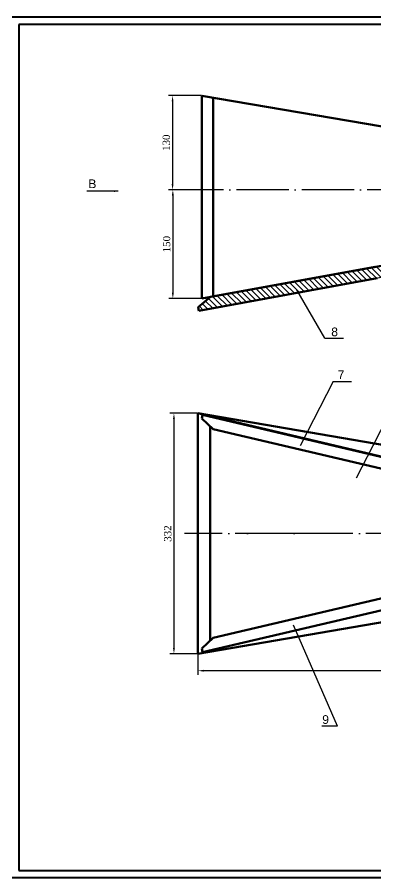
# Model space of a CAD drawing. Header units: millimetres. Extents: x -954 to 34898, y -2134 to 12006.
# Drawn here: x 19940 to 20434, y 6163 to 7351 of the extents above; entities that cross this region are included whole.
import ezdxf

# ---------------------------------------------------------------- set-up
doc = ezdxf.new("R2010")
doc.units = ezdxf.units.MM
doc.header["$LTSCALE"] = 3
doc.linetypes.add('ACAD_ISO04W100', pattern=[30, 24, -3, 0, -3])
for name, color, linetype, lineweight in [('контурная', 7, 'Continuous', 50), ('осевые', 1, 'ACAD_ISO04W100', 25), ('основная', 7, 'Continuous', 40), ('размерные', 7, 'Continuous', 25)]:
    doc.layers.add(name, color=color, linetype=linetype, lineweight=lineweight)
doc.styles.add('s2.5v4', font='times.ttf', dxfattribs={"height": 10})
doc.styles.add('s2v4', font='arial.ttf', dxfattribs={"height": 8})
doc.styles.get("Standard").update_dxf_attribs({"font": 'arial.ttf'})
doc.dimstyles.new('s2.5v4', dxfattribs={"dimtxt": 10, "dimasz": 8, "dimexe": 5.5, "dimexo": 0.5, "dimgap": 3.5, "dimtad": 1, "dimdec": 0, "dimtxsty": 's2.5v4', "dimcen": 2.5, "dimclrd": 256, "dimclre": 1, "dimclrt": 256, "dimadec": 0, "dimazin": 0, "dimtfac": 1, "dimtdec": 0, "dimtmove": 0, "dimatfit": 3, "dimfxl": 1, "dimlwd": -1, "dimlwe": -1, "dimarcsym": 0})
doc.dimstyles.new('s2v4', dxfattribs={"dimtxt": 8, "dimasz": 6, "dimexe": 3, "dimexo": 0, "dimgap": 1.5, "dimtad": 1, "dimtxsty": 'Standard', "dimcen": 2.5, "dimadec": 0, "dimazin": 0, "dimtfac": 1, "dimtmove": 0, "dimatfit": 3, "dimfxl": 1, "dimarcsym": 0})

# ---------------------------------------------------------------- blocks, each defined once
blk = doc.blocks.new('*D1211')
at = {"layer": 'Defpoints', "color": 0, "transparency": 16777216}
for p in [(20194.3, 7242.8), (20154, 7112.8), (20194.3, 7112.8)]:
    blk.add_point(p, dxfattribs=at)
at = {"layer": 'размерные', "color": 1, "transparency": 16777216}
for p, q in [((20193.8, 7242.8), (20148.5, 7242.8)), ((20193.8, 7112.8), (20148.5, 7112.8))]:
    blk.add_line(p, q, dxfattribs=at)
at = {"layer": 'размерные', "transparency": 16777216}
blk.add_line((20154, 7234.8), (20154, 7120.8), dxfattribs=at)
for points in [[(20152.7, 7234.8), (20155.3, 7234.8), (20154, 7242.8)], [(20152.7, 7120.8), (20155.3, 7120.8), (20154, 7112.8)]]:
    blk.add_solid(points, dxfattribs=at)
at = {"layer": 'размерные', "transparency": 16777216, "insert": (20145.4, 7177.8), "char_height": 10, "attachment_point": 5, "rotation": 90, "style": 's2.5v4'}
blk.add_mtext('130', dxfattribs=at)
blk = doc.blocks.new('*D1212')
at = {"layer": 'Defpoints', "color": 0, "transparency": 16777216}
for p in [(20194.3, 7112.8), (20154.4, 6962.8), (20194.3, 6962.8)]:
    blk.add_point(p, dxfattribs=at)
at = {"layer": 'размерные', "color": 1, "transparency": 16777216}
for p, q in [((20193.8, 7112.8), (20148.9, 7112.8)), ((20193.8, 6962.8), (20148.9, 6962.8))]:
    blk.add_line(p, q, dxfattribs=at)
at = {"layer": 'размерные', "transparency": 16777216}
blk.add_line((20154.4, 7104.8), (20154.4, 6970.8), dxfattribs=at)
for points in [[(20153, 7104.8), (20155.7, 7104.8), (20154.4, 7112.8)], [(20153, 6970.8), (20155.7, 6970.8), (20154.4, 6962.8)]]:
    blk.add_solid(points, dxfattribs=at)
at = {"layer": 'размерные', "transparency": 16777216, "insert": (20145.8, 7037.8), "char_height": 10, "attachment_point": 5, "rotation": 90, "style": 's2.5v4'}
blk.add_mtext('150', dxfattribs=at)
blk = doc.blocks.new('*D1208')
at = {"layer": 'Defpoints', "color": 0, "transparency": 16777216}
for p in [(21006.1, 6557.3), (20188.9, 6473.4), (20188.9, 6448.9)]:
    blk.add_point(p, dxfattribs=at)
at = {"layer": 'размерные', "color": 1, "transparency": 16777216}
for p, q in [((21006.1, 6556.8), (21006.1, 6443.4)), ((20188.9, 6472.9), (20188.9, 6443.4))]:
    blk.add_line(p, q, dxfattribs=at)
at = {"layer": 'размерные', "transparency": 16777216}
blk.add_line((20998.1, 6448.9), (20196.9, 6448.9), dxfattribs=at)
for points in [[(20196.9, 6450.2), (20196.9, 6447.6), (20188.9, 6448.9)], [(20998.1, 6450.2), (20998.1, 6447.6), (21006.1, 6448.9)]]:
    blk.add_solid(points, dxfattribs=at)
at = {"layer": 'размерные', "transparency": 16777216, "insert": (20610.4, 6457.5), "char_height": 10, "attachment_point": 5, "style": 's2.5v4'}
blk.add_mtext('817*', dxfattribs=at)
blk = doc.blocks.new('*D1236')
at = {"layer": 'Defpoints', "color": 0, "transparency": 16777216}
for p in [(20188.9, 6804.3), (20155.9, 6472.3), (20188.9, 6472.3)]:
    blk.add_point(p, dxfattribs=at)
at = {"layer": 'размерные', "color": 1, "transparency": 16777216}
for p, q in [((20188.4, 6804.3), (20150.4, 6804.3)), ((20188.4, 6472.3), (20150.4, 6472.3))]:
    blk.add_line(p, q, dxfattribs=at)
at = {"layer": 'размерные', "transparency": 16777216}
blk.add_line((20155.9, 6796.3), (20155.9, 6480.3), dxfattribs=at)
for points in [[(20154.6, 6796.3), (20157.2, 6796.3), (20155.9, 6804.3)], [(20154.6, 6480.3), (20157.2, 6480.3), (20155.9, 6472.3)]]:
    blk.add_solid(points, dxfattribs=at)
at = {"layer": 'размерные', "transparency": 16777216, "insert": (20147.3, 6638.3), "char_height": 10, "attachment_point": 5, "rotation": 90, "style": 's2.5v4'}
blk.add_mtext('332', dxfattribs=at)

msp = doc.modelspace()

# ---------------------------------------------------------------- hatches: boundary and pattern name
at = {"layer": 'размерные'}
h = msp.add_hatch(dxfattribs=at)
h.set_pattern_fill('ANSI31', color=256, scale=1.75, angle=90, style=0)
h.set_pattern_definition([(135, (19609.129, 3219.8846), (-3.928862, -3.928862), [])])
h.paths.add_polyline_path([(20686.08, 7036.517), (20683.204, 7052.23), (20206.15, 6964.925), (20189.415, 6950.697), (20190.315, 6945.778)])

# ---------------------------------------------------------------- linework, layer by layer
at = {"layer": 'контурная'}
for p, q in [((20194.299, 7112.756), (20194.299, 7242.756)), ((20194.299, 7242.756), (20486.08, 7192.756)), ((20209.888, 6965.626), (20209.888, 7240.085)), ((20209.888, 7240.085), (20209.888, 6965.626)), ((20194.299, 7112.756), (20194.299, 6962.756)), ((20194.299, 6962.756), (20686.08, 7052.756)), ((20433.35, 7006.522), (20206.176, 6964.947)), ((20190.315, 6945.778), (20436.231, 6990.784)), ((20189.415, 6950.697), (20206.176, 6964.947)), ((20189.415, 6950.697), (20190.315, 6945.778)), ((20188.881, 6638.3), (20188.881, 6804.3)), ((20188.881, 6804.3), (20686.08, 6686.765)), ((20188.881, 6804.3), (20686.08, 6719.3)), ((20188.881, 6803.153), (20188.881, 6638.3)), ((20195.443, 6802.046), (20194.299, 6797.179)), ((20209.888, 6782.205), (20194.299, 6797.179)), ((20195.428, 6802.049), (20686.08, 6686.765)), ((20205.732, 6800.311), (20205.732, 6799.627)), ((20205.732, 6786.197), (20205.732, 6638.3)), ((20682.42, 6671.179), (20209.888, 6782.205)), ((20188.881, 6638.3), (20188.881, 6472.3)), ((20205.732, 6490.403), (20205.732, 6638.3)), ((20682.42, 6605.42), (20209.888, 6494.394)), ((20195.428, 6474.551), (20686.08, 6589.834)), ((20188.881, 6472.3), (20686.08, 6557.3)), ((20209.888, 6494.394), (20194.299, 6479.421)), ((20195.443, 6474.553), (20194.299, 6479.421)), ((20205.732, 6476.289), (20205.732, 6476.972)), ((20205.732, 6476.289), (20205.732, 6475.181))]:
    msp.add_line(p, q, dxfattribs=at)
at = {"layer": 'осевые'}
for p, q in [((20674.606, 7112.756), (20150.091, 7112.756)), ((20215.608, 6638.3), (20170.431, 6638.3)), ((20215.608, 6638.3), (20170.431, 6638.3)), ((21033.286, 6638.3), (20215.608, 6638.3)), ((20338.298, 6638.3), (20244.638, 6638.3))]:
    msp.add_line(p, q, dxfattribs=at)
at = {"layer": 'основная'}
for p, q in [((21581.779, 7351.062), (19901.779, 7351.062)), ((21571.779, 7341.062), (19941.779, 7341.062)), ((19941.779, 7341.062), (19941.779, 6173.062)), ((19941.779, 6173.062), (21571.779, 6173.062)), ((21581.779, 6163.062), (19901.779, 6163.062))]:
    msp.add_line(p, q, dxfattribs=at)
at = {"layer": 'размерные'}
for p, q in [((20206.15, 6964.925), (20683.201, 7052.248)), ((20686.08, 7036.517), (20190.315, 6945.778)), ((20364.005, 6908.005), (20325.419, 6974.838)), ((20189.415, 6950.697), (20206.15, 6964.925)), ((20190.315, 6945.778), (20189.415, 6950.697)), ((20364.005, 6908.005), (20389.614, 6908.005)), ((20375.421, 6848.396), (20330.128, 6759.503)), ((20375.421, 6848.396), (20401.031, 6848.396)), ((20475.569, 6848.396), (20430.276, 6759.503)), ((20430.276, 6759.503), (20407.419, 6714.643)), ((20381.488, 6372.291), (20320.658, 6511.876)), ((20381.488, 6372.291), (20359.88, 6372.291))]:
    msp.add_line(p, q, dxfattribs=at)
at = {"layer": 'размерные', "color": 4}
msp.add_line((20188.881, 6638.3), (20188.881, 6472.3), dxfattribs=at)

# ---------------------------------------------------------------- texts
at = {"layer": 'размерные', "style": 's2v4'}
for s, p in [('B', (20037.748, 7115.101)), ('8', (20372.874, 6910.681)), ('7', (20381.763, 6851.621)), ('9', (20360.446, 6375.491))]:
    msp.add_text(s, height=12, dxfattribs=at).set_placement(p)

# ---------------------------------------------------------------- dimensions: what is measured, and where the dimension line sits
at = {"layer": 'размерные'}
for base, p1, p2, picture, middle in [((20154.002, 7112.756), (20194.299, 7242.756), (20194.299, 7112.756), '*D1211', (20145.416, 7177.756)), ((20154.359, 6962.756), (20194.299, 7112.756), (20194.299, 6962.756), '*D1212', (20145.772, 7037.756)), ((20155.91, 6472.3), (20188.881, 6804.3), (20188.881, 6472.3), '*D1236', (20147.324, 6638.3))]:
    dim = msp.add_linear_dim(base=base, p1=p1, p2=p2, angle=90, dimstyle='s2.5v4', dxfattribs=at)
    dim.commit()
    dim.dimension.update_dxf_attribs({"geometry": picture, "text_midpoint": middle})
dim = msp.add_linear_dim(base=(20188.881, 6448.906), p1=(21006.08, 6557.3), p2=(20188.881, 6473.447), text='<>*', dimstyle='s2.5v4', dxfattribs=at)
dim.commit()
dim.dimension.update_dxf_attribs({"geometry": '*D1208', "text_midpoint": (20610.411, 6448.906), "dimtype": 160})

# ---------------------------------------------------------------- leaders
msp.add_leader([(20079.057, 7110.745), (20035.764, 7110.745)], dimstyle='s2v4', override={"dimgap": 1.5, "dimtad": 0}, dxfattribs=at)

doc.saveas('drawing.dxf')
